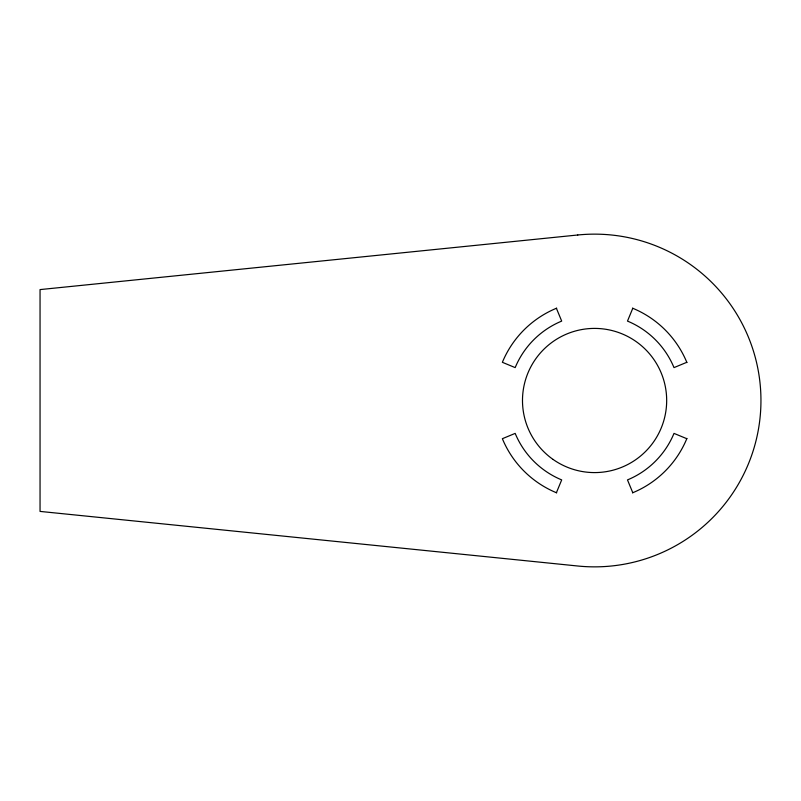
<?xml version="1.0" encoding="UTF-8"?>
<svg xmlns="http://www.w3.org/2000/svg" width="801" height="801" viewBox="0 0 801 801"><rect width="100%" height="100%" fill="white"/><g stroke="black" fill="none" stroke-linecap="round" stroke-linejoin="round"><path stroke-width="1.2" d="M556.395 492.715L561.691 479.909A85.957 85.957 0 0 1 515.173 433.391L502.367 438.698A99.815 99.815 0 0 0 556.685 492.845M632.79 308.285L627.483 321.091A85.957 85.957 0 0 1 674.001 367.609L686.807 362.302M686.807 438.698L674.001 433.391A85.957 85.957 0 0 1 627.483 479.909L632.79 492.715M556.395 308.285L561.691 321.091A85.957 85.957 0 0 0 515.173 367.609L502.367 362.302A99.815 99.815 0 0 1 556.685 308.155M686.928 438.397A99.815 99.815 0 0 1 632.49 492.845M632.49 308.155A99.815 99.815 0 0 1 686.928 362.603M577.781 234.993L40.05 289.592L40.05 511.408L577.781 566.007A166.358 166.358 0 0 0 760.95 400.5A166.358 166.358 0 0 0 577.781 234.993M553.08 459.444A72.09 72.09 0 0 0 666.382 406.978A72.09 72.09 0 0 0 564.294 335.078A72.09 72.09 0 0 0 553.08 459.444"/></g></svg>
